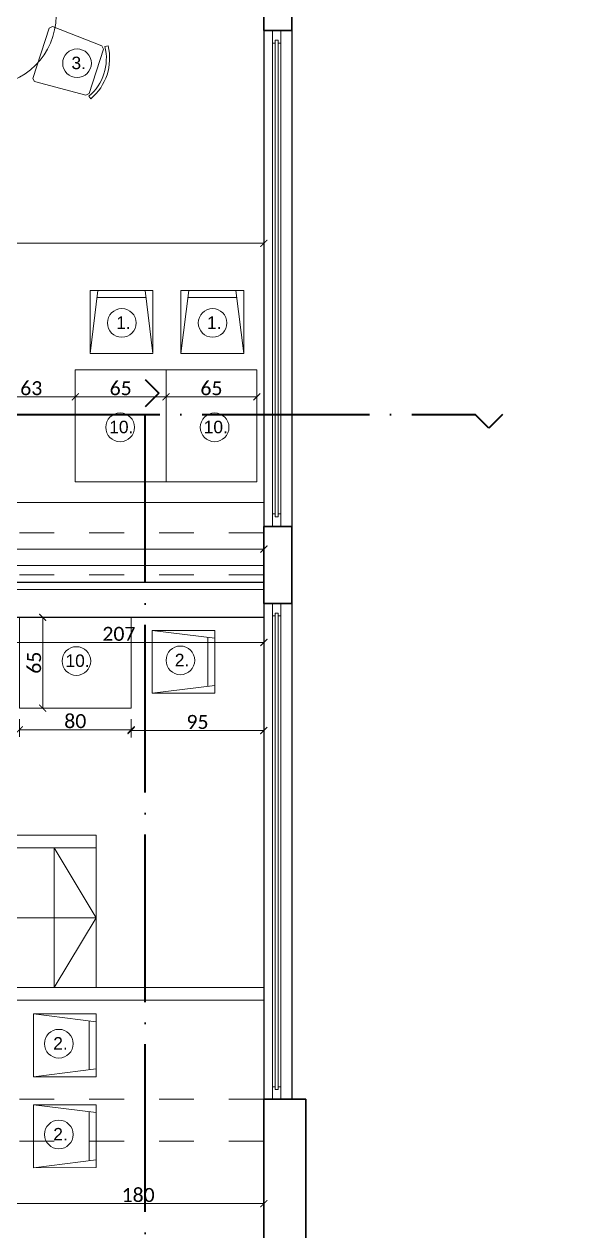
# Model space of a CAD drawing. Header units: centimetres. Extents: x -26724 to 60145, y -23645 to 6771.
# Drawn here: x -18157 to -17754, y 4711 to 5575 of the extents above; entities that cross this region are included whole.
import ezdxf

# ---------------------------------------------------------------- set-up
doc = ezdxf.new("R2010")
doc.units = ezdxf.units.CM
for name, pattern in [('ACAD_ISO04W100', [30, 24, -3, 0, -3]), ('AUSGEZOGEN', [0]), ('DALEKOVOD_VN', [5, 2.5, -2.5])]:
    doc.linetypes.add(name, pattern=pattern)
doc.layers.add('3.IZGLED 2', color=7, linetype='Continuous', lineweight=9, true_color=0x4a4a4a)
doc.layers.add('IZGLED 2', color=253, linetype='Continuous', lineweight=9, true_color=0x828282)
for name, color, linetype, lineweight in [('4.KOTE', 88, 'Continuous', 15), ('namestaj', 8, 'Continuous', 9), ('namjestaj', 150, 'Continuous', 5), ('otvori', 5, 'Continuous', 20), ('prozori', 140, 'Continuous', 13), ('zid', 7, 'Continuous', 40)]:
    doc.layers.add(name, color=color, linetype=linetype, lineweight=lineweight)
doc.layers.add('pozicije', color=7, linetype='Continuous')
doc.styles.add('0.15', font='arial.ttf', dxfattribs={"height": 0.15})
doc.styles.get("Standard").update_dxf_attribs({"font": 'calibri.ttf'})
doc.dimstyles.new('ja 1 50', dxfattribs={"dimtxt": 10, "dimasz": 5, "dimexe": 5, "dimexo": 5, "dimgap": 1, "dimtad": 1, "dimdec": 0, "dimtxsty": 'Standard', "dimblk": 'ARCHTICK', "dimcen": 2.5, "dimclrd": 256, "dimclrt": 7, "dimadec": 0, "dimazin": 0, "dimtfac": 1, "dimtdec": 0, "dimtix": 1, "dimtmove": 1, "dimatfit": 3, "dimldrblk": 'ARCHTICK', "dimfxl": 10, "dimfxlon": 1, "dimlwd": 0, "dimlwe": 9, "dimarcsym": 0})

# ---------------------------------------------------------------- blocks, each defined once
blk = doc.blocks.new('HHH')
at = {"layer": 'namjestaj', "linetype": 'AUSGEZOGEN', "lineweight": 18, "transparency": 33554687}
for p, q in [((2714.05, 1003.58, 13.5), (2714.05, 1068.58, 13.5)), ((2714.05, 1068.58, 13.5), (2794.05, 1068.58, 13.5)), ((2794.05, 1068.58, 13.5), (2794.05, 1003.58, 13.5)), ((2654.05, 1059.22, 13.5), (2654.03, 1014.22, 13.5)), ((2699.05, 1059.2, 13.5), (2654.05, 1059.22, 13.5)), ((2654.05, 1053.59, 13.5), (2699.05, 1059.2, 13.5)), ((2659.05, 1054.22, 13.5), (2659.03, 1019.22, 13.5)), ((2699.03, 1014.2, 13.5), (2699.05, 1059.2, 13.5)), ((2809.05, 1059.2, 13.5), (2854.05, 1059.22, 13.5)), ((2854.05, 1053.59, 13.5), (2809.05, 1059.2, 13.5)), ((2809.07, 1014.2, 13.5), (2809.05, 1059.2, 13.5)), ((2849.05, 1054.22, 13.5), (2849.07, 1019.22, 13.5)), ((2854.05, 1059.22, 13.5), (2854.07, 1014.22, 13.5)), ((2699.03, 1014.2, 13.5), (2654.03, 1019.84, 13.5)), ((2809.07, 1014.2, 13.5), (2854.07, 1019.84, 13.5)), ((2654.03, 1014.22, 13.5), (2699.03, 1014.2, 13.5)), ((2654.03, 1014.22, 13.5), (2654.03, 1014.22, 13.5)), ((2854.07, 1014.22, 13.5), (2809.07, 1014.2, 13.5)), ((2854.07, 1014.22, 13.5), (2854.07, 1014.22, 13.5)), ((2794.05, 1003.58, 13.5), (2714.05, 1003.58, 13.5)), ((2794.05, 1003.58, 13.5), (2794.05, 1003.58, 13.5))]:
    blk.add_line(p, q, dxfattribs=at)
blk = doc.blocks.new('_ArchTick')
at = {"color": 0, "linetype": 'ByBlock', "const_width": 0.15}
blk.add_lwpolyline([(-0.5, -0.5), (0.5, 0.5)], dxfattribs=at)
blk = doc.blocks.new('*D3009')
at = {"layer": '4.KOTE', "color": 0, "lineweight": 9, "transparency": 16777216}
for p, q in [((-18165.07, 4738.27), (-18165.07, 4725.81)), ((-17985.07, 4738.27), (-17985.07, 4725.81))]:
    blk.add_line(p, q, dxfattribs=at)
at = {"layer": '4.KOTE', "lineweight": 0, "transparency": 16777216}
blk.add_line((-18165.07, 4730.81), (-17985.07, 4730.81), dxfattribs=at)
at = {"layer": 'Defpoints', "color": 0, "lineweight": 50, "transparency": 16777216}
for p in [(-18165.07, 4745.92, 13.5), (-17985.07, 4745.92, 13.5), (-17985.07, 4730.81)]:
    blk.add_point(p, dxfattribs=at)
at = {"layer": '4.KOTE', "lineweight": 0, "transparency": 16777216, "xscale": 5, "yscale": 5, "zscale": 5, "rotation": 180}
blk.add_blockref('_ArchTick', (-18165.07, 4730.81), dxfattribs=at)
at = {"layer": '4.KOTE', "lineweight": 0, "transparency": 16777216, "xscale": 5, "yscale": 5, "zscale": 5}
blk.add_blockref('_ArchTick', (-17985.07, 4730.81), dxfattribs=at)
at = {"layer": '4.KOTE', "color": 7, "transparency": 16777216, "insert": (-18075.07, 4736.94), "char_height": 10, "attachment_point": 5}
blk.add_mtext('180', dxfattribs=at)
blk = doc.blocks.new('*D3019')
at = {"layer": '4.KOTE', "color": 0, "lineweight": 9, "transparency": 16777216}
for p, q in [((-18160.07, 5077.5), (-18160.07, 5064.97)), ((-18080.07, 5077.5), (-18080.07, 5064.97))]:
    blk.add_line(p, q, dxfattribs=at)
at = {"layer": '4.KOTE', "lineweight": 0, "transparency": 16777216}
blk.add_line((-18160.07, 5069.97), (-18080.07, 5069.97), dxfattribs=at)
at = {"layer": 'Defpoints', "color": 0, "lineweight": 50, "transparency": 16777216}
for p in [(-18160.07, 5085.46, 13.5), (-18080.07, 5085.46, 13.5), (-18080.07, 5069.97)]:
    blk.add_point(p, dxfattribs=at)
at = {"layer": '4.KOTE', "lineweight": 0, "transparency": 16777216, "xscale": 5, "yscale": 5, "zscale": 5, "rotation": 180}
blk.add_blockref('_ArchTick', (-18160.07, 5069.97), dxfattribs=at)
at = {"layer": '4.KOTE', "lineweight": 0, "transparency": 16777216, "xscale": 5, "yscale": 5, "zscale": 5}
blk.add_blockref('_ArchTick', (-18080.07, 5069.97), dxfattribs=at)
at = {"layer": '4.KOTE', "color": 7, "transparency": 16777216, "insert": (-18120.07, 5076.1), "char_height": 10, "attachment_point": 5}
blk.add_mtext('80', dxfattribs=at)
blk = doc.blocks.new('*D3020')
at = {"layer": '4.KOTE', "color": 0, "lineweight": 9, "transparency": 16777216}
for p, q in [((-18080.07, 5077.04), (-18080.07, 5064.41)), ((-17985.07, 5076.94), (-17985.07, 5064.41))]:
    blk.add_line(p, q, dxfattribs=at)
at = {"layer": '4.KOTE', "lineweight": 0, "transparency": 16777216}
blk.add_line((-18080.07, 5069.41), (-17985.07, 5069.41), dxfattribs=at)
at = {"layer": 'Defpoints', "color": 0, "lineweight": 50, "transparency": 16777216}
for p in [(-18080.07, 5085.46, 13.5), (-17985.07, 5084.9, 13.5), (-17985.07, 5069.41)]:
    blk.add_point(p, dxfattribs=at)
at = {"layer": '4.KOTE', "lineweight": 0, "transparency": 16777216, "xscale": 5, "yscale": 5, "zscale": 5, "rotation": 180}
blk.add_blockref('_ArchTick', (-18080.07, 5069.41), dxfattribs=at)
at = {"layer": '4.KOTE', "lineweight": 0, "transparency": 16777216, "xscale": 5, "yscale": 5, "zscale": 5}
blk.add_blockref('_ArchTick', (-17985.07, 5069.41), dxfattribs=at)
at = {"layer": '4.KOTE', "color": 7, "transparency": 16777216, "insert": (-18032.57, 5075.53), "char_height": 10, "attachment_point": 5}
blk.add_mtext('95', dxfattribs=at)
blk = doc.blocks.new('*D2839')
at = {"layer": '4.KOTE', "color": 0, "lineweight": 9, "transparency": 16777216}
for p, q in [((-18134.43, 5150.46), (-18148.4, 5150.46)), ((-18134.64, 5085.46), (-18148.4, 5085.46))]:
    blk.add_line(p, q, dxfattribs=at)
at = {"layer": '4.KOTE', "lineweight": 0, "transparency": 16777216}
blk.add_line((-18143.4, 5150.46), (-18143.4, 5085.46), dxfattribs=at)
at = {"layer": 'Defpoints', "color": 0, "lineweight": 50, "transparency": 16777216}
for p in [(-18113.92, 5150.46, 13.5), (-18143.4, 5085.46), (-18117.4, 5085.46, 13.5)]:
    blk.add_point(p, dxfattribs=at)
at = {"layer": '4.KOTE', "lineweight": 0, "transparency": 16777216, "xscale": 5, "yscale": 5, "zscale": 5}
for p, rotation in [((-18143.4, 5150.46), 90), ((-18143.4, 5085.46), 270)]:
    blk.add_blockref('_ArchTick', p, dxfattribs=dict(at, rotation=rotation))
at = {"layer": '4.KOTE', "color": 7, "transparency": 16777216, "insert": (-18149.52, 5117.96), "char_height": 10, "attachment_point": 5, "rotation": 90}
blk.add_mtext('65', dxfattribs=at)
blk = doc.blocks.new('*D3023')
at = {"layer": '4.KOTE', "color": 0, "lineweight": 9, "transparency": 16777216}
for p, q in [((-18705.07, 5208.43), (-18705.07, 5194.28)), ((-17985.07, 5208.43), (-17985.07, 5194.28))]:
    blk.add_line(p, q, dxfattribs=at)
at = {"layer": '4.KOTE', "lineweight": 0, "transparency": 16777216}
blk.add_line((-17985.07, 5199.28), (-18705.07, 5199.28), dxfattribs=at)
at = {"layer": 'Defpoints', "color": 0, "lineweight": 50, "transparency": 16777216}
for p in [(-18705.07, 5232.55, 13.5), (-17985.07, 5232.55, 13.5), (-18705.07, 5199.28)]:
    blk.add_point(p, dxfattribs=at)
at = {"layer": '4.KOTE', "lineweight": 0, "transparency": 16777216, "xscale": 5, "yscale": 5, "zscale": 5, "rotation": 180}
blk.add_blockref('_ArchTick', (-18705.07, 5199.28), dxfattribs=at)
at = {"layer": '4.KOTE', "lineweight": 0, "transparency": 16777216, "xscale": 5, "yscale": 5, "zscale": 5}
blk.add_blockref('_ArchTick', (-17985.07, 5199.28), dxfattribs=at)
at = {"layer": '4.KOTE', "color": 7, "transparency": 16777216, "insert": (-18345.07, 5205.41), "char_height": 10, "attachment_point": 5}
blk.add_mtext('720', dxfattribs=at)
blk = doc.blocks.new('*D3033')
at = {"layer": '4.KOTE', "color": 0, "lineweight": 9, "transparency": 16777216}
for p, q in [((-18183.07, 5316.37), (-18183.07, 5303.27)), ((-18120.07, 5316.37), (-18120.07, 5303.27))]:
    blk.add_line(p, q, dxfattribs=at)
at = {"layer": '4.KOTE', "lineweight": 0, "transparency": 16777216}
blk.add_line((-18183.07, 5308.27), (-18120.07, 5308.27), dxfattribs=at)
at = {"layer": 'Defpoints', "color": 0, "lineweight": 50, "transparency": 16777216}
for p in [(-18183.07, 5327.49, 13.5), (-18120.07, 5327.49, 13.5), (-18120.07, 5308.27)]:
    blk.add_point(p, dxfattribs=at)
at = {"layer": '4.KOTE', "lineweight": 0, "transparency": 16777216, "xscale": 5, "yscale": 5, "zscale": 5, "rotation": 180}
blk.add_blockref('_ArchTick', (-18183.07, 5308.27), dxfattribs=at)
at = {"layer": '4.KOTE', "lineweight": 0, "transparency": 16777216, "xscale": 5, "yscale": 5, "zscale": 5}
blk.add_blockref('_ArchTick', (-18120.07, 5308.27), dxfattribs=at)
at = {"layer": '4.KOTE', "color": 7, "transparency": 16777216, "insert": (-18151.57, 5314.4), "char_height": 10, "attachment_point": 5}
blk.add_mtext('63', dxfattribs=at)
blk = doc.blocks.new('*D3034')
at = {"layer": '4.KOTE', "color": 0, "lineweight": 9, "transparency": 16777216}
for p, q in [((-18120.07, 5316.37), (-18120.07, 5303.27)), ((-18055.07, 5316.37), (-18055.07, 5303.27))]:
    blk.add_line(p, q, dxfattribs=at)
at = {"layer": '4.KOTE', "lineweight": 0, "transparency": 16777216}
blk.add_line((-18120.07, 5308.27), (-18055.07, 5308.27), dxfattribs=at)
at = {"layer": 'Defpoints', "color": 0, "lineweight": 50, "transparency": 16777216}
for p in [(-18120.07, 5327.49, 13.5), (-18055.07, 5327.49, 13.5), (-18055.07, 5308.27)]:
    blk.add_point(p, dxfattribs=at)
at = {"layer": '4.KOTE', "lineweight": 0, "transparency": 16777216, "xscale": 5, "yscale": 5, "zscale": 5, "rotation": 180}
blk.add_blockref('_ArchTick', (-18120.07, 5308.27), dxfattribs=at)
at = {"layer": '4.KOTE', "lineweight": 0, "transparency": 16777216, "xscale": 5, "yscale": 5, "zscale": 5}
blk.add_blockref('_ArchTick', (-18055.07, 5308.27), dxfattribs=at)
at = {"layer": '4.KOTE', "color": 7, "transparency": 16777216, "insert": (-18087.57, 5314.39), "char_height": 10, "attachment_point": 5}
blk.add_mtext('65', dxfattribs=at)
blk = doc.blocks.new('*D3035')
at = {"layer": '4.KOTE', "color": 0, "lineweight": 9, "transparency": 16777216}
for p, q in [((-18055.07, 5316.37), (-18055.07, 5303.27)), ((-17990.07, 5316.37), (-17990.07, 5303.27))]:
    blk.add_line(p, q, dxfattribs=at)
at = {"layer": '4.KOTE', "lineweight": 0, "transparency": 16777216}
blk.add_line((-18055.07, 5308.27), (-17990.07, 5308.27), dxfattribs=at)
at = {"layer": 'Defpoints', "color": 0, "lineweight": 50, "transparency": 16777216}
for p in [(-18055.07, 5327.49, 13.5), (-17990.07, 5327.49, 13.5), (-17990.07, 5308.27)]:
    blk.add_point(p, dxfattribs=at)
at = {"layer": '4.KOTE', "lineweight": 0, "transparency": 16777216, "xscale": 5, "yscale": 5, "zscale": 5, "rotation": 180}
blk.add_blockref('_ArchTick', (-18055.07, 5308.27), dxfattribs=at)
at = {"layer": '4.KOTE', "lineweight": 0, "transparency": 16777216, "xscale": 5, "yscale": 5, "zscale": 5}
blk.add_blockref('_ArchTick', (-17990.07, 5308.27), dxfattribs=at)
at = {"layer": '4.KOTE', "color": 7, "transparency": 16777216, "insert": (-18022.57, 5314.39), "char_height": 10, "attachment_point": 5}
blk.add_mtext('65', dxfattribs=at)
blk = doc.blocks.new('*D3054')
at = {"layer": '4.KOTE', "color": 0, "lineweight": 9, "transparency": 16777216}
for p, q in [((-18705.07, 5408.21), (-18705.07, 5423.18)), ((-17985.07, 5408.21), (-17985.07, 5423.18))]:
    blk.add_line(p, q, dxfattribs=at)
at = {"layer": '4.KOTE', "lineweight": 0, "transparency": 16777216}
blk.add_line((-17985.07, 5418.18), (-18705.07, 5418.18), dxfattribs=at)
at = {"layer": 'Defpoints', "color": 0, "lineweight": 50, "transparency": 16777216}
for p in [(-18705.07, 5418.18), (-18705.07, 5175.46, 13.5), (-17985.07, 5175.46, 13.5)]:
    blk.add_point(p, dxfattribs=at)
at = {"layer": '4.KOTE', "lineweight": 0, "transparency": 16777216, "xscale": 5, "yscale": 5, "zscale": 5, "rotation": 180}
blk.add_blockref('_ArchTick', (-18705.07, 5418.18), dxfattribs=at)
at = {"layer": '4.KOTE', "lineweight": 0, "transparency": 16777216, "xscale": 5, "yscale": 5, "zscale": 5}
blk.add_blockref('_ArchTick', (-17985.07, 5418.18), dxfattribs=at)
at = {"layer": '4.KOTE', "color": 7, "transparency": 16777216, "insert": (-18345.07, 5424.31), "char_height": 10, "attachment_point": 5}
blk.add_mtext('720', dxfattribs=at)
blk = doc.blocks.new('*D3059')
at = {"layer": '4.KOTE', "color": 0, "lineweight": 9, "transparency": 16777216}
for p, q in [((-6.71, 5530.46), (-18.93, 5530.46)), ((-23.93, 5440.46), (-8.93, 5440.46))]:
    blk.add_line(p, q, dxfattribs=at)
at = {"layer": '4.KOTE', "lineweight": 0, "transparency": 16777216}
blk.add_line((-13.93, 5530.46), (-13.93, 5440.46), dxfattribs=at)
at = {"layer": 'Defpoints', "color": 0, "lineweight": 50, "transparency": 16777216}
for p in [(0, 5530.46, 13.5), (-18710.07, 5440.46, 13.5), (-13.93, 5440.46)]:
    blk.add_point(p, dxfattribs=at)
at = {"layer": '4.KOTE', "lineweight": 0, "transparency": 16777216, "xscale": 5, "yscale": 5, "zscale": 5}
for p, rotation in [((-13.93, 5530.46), 90), ((-13.93, 5440.46), 270)]:
    blk.add_blockref('_ArchTick', p, dxfattribs=dict(at, rotation=rotation))
at = {"layer": '4.KOTE', "color": 7, "transparency": 16777216, "insert": (-20.05, 5485.46), "char_height": 10, "attachment_point": 5, "rotation": 90}
blk.add_mtext('90', dxfattribs=at)
blk = doc.blocks.new('*D3095')
at = {"layer": '4.KOTE', "color": 0, "lineweight": 9, "transparency": 16777216}
for p, q in [((-18192.57, 5140.4), (-18192.57, 5127.47)), ((-17985.07, 5140.4), (-17985.07, 5127.47))]:
    blk.add_line(p, q, dxfattribs=at)
at = {"layer": '4.KOTE', "lineweight": 0, "transparency": 16777216}
blk.add_line((-18192.57, 5132.47), (-17985.07, 5132.47), dxfattribs=at)
at = {"layer": 'Defpoints', "color": 0, "lineweight": 50, "transparency": 16777216}
for p in [(-18192.57, 5150.46, 13.5), (-17985.07, 5150.46, 13.5), (-17985.07, 5132.47)]:
    blk.add_point(p, dxfattribs=at)
at = {"layer": '4.KOTE', "lineweight": 0, "transparency": 16777216, "xscale": 5, "yscale": 5, "zscale": 5, "rotation": 180}
blk.add_blockref('_ArchTick', (-18192.57, 5132.47), dxfattribs=at)
at = {"layer": '4.KOTE', "lineweight": 0, "transparency": 16777216, "xscale": 5, "yscale": 5, "zscale": 5}
blk.add_blockref('_ArchTick', (-17985.07, 5132.47), dxfattribs=at)
at = {"layer": '4.KOTE', "color": 7, "transparency": 16777216, "insert": (-18088.82, 5138.59), "char_height": 10, "attachment_point": 5}
blk.add_mtext('207', dxfattribs=at)

msp = doc.modelspace()

# ---------------------------------------------------------------- linework, layer by layer
at = {"elevation": 13.5}
msp.add_lwpolyline([(-17985.07, 5175.46), (-18710.07, 5175.46), (-18710.07, 5150.46), (-17985.07, 5150.46)], dxfattribs=at)
at = {"layer": '3.IZGLED 2', "color": 32, "linetype": 'DALEKOVOD_VN', "ltscale": 10, "true_color": 0xcd6928}
for p, q in [((-17985.07, 5210.96, 13.5), (-19185.07, 5210.96, 13.5)), ((-17985.07, 5180.96, 13.5), (-19185.07, 5180.96, 13.5)), ((-17985.07, 4805.46, 13.5), (-19185.07, 4805.46, 13.5)), ((-17985.07, 4775.46, 13.5), (-19185.07, 4775.46, 13.5))]:
    msp.add_line(p, q, dxfattribs=at)
at = {"layer": '3.IZGLED 2', "transparency": 33554687}
for p, q in [((-18135.07, 4985.46, 13.5), (-18135.07, 4885.46, 13.5)), ((-18105.07, 4985.46, 13.5), (-18105.07, 4885.46, 13.5))]:
    msp.add_line(p, q, dxfattribs=at)
at = {"layer": '3.IZGLED 2'}
for p, q in [((-18105.07, 4935.46, 13.5), (-18135.07, 4985.46, 13.5)), ((-18374.07, 4935.46, 13.5), (-18105.07, 4935.46, 13.5)), ((-18105.07, 4935.46, 13.5), (-18135.07, 4885.46, 13.5))]:
    msp.add_line(p, q, dxfattribs=at)
at = {"layer": 'IZGLED 2', "lineweight": 25, "ltscale": 12}
for p, q in [((-17985.07, 5570.46, 13.5), (-17985.07, 5215.46, 13.5)), ((-17965.07, 5570.46, 13.5), (-17965.07, 5215.46, 13.5)), ((-17985.07, 5160.46, 13.5), (-17985.07, 4805.46, 13.5)), ((-17965.07, 5160.46, 13.5), (-17965.07, 4805.46, 13.5))]:
    msp.add_line(p, q, dxfattribs=at)
at = {"layer": 'IZGLED 2', "color": 32, "lineweight": 35}
for p, q in [((-18070.01, 5320.67, 13.5), (-18060.24, 5310.9, 13.5)), ((-18060.24, 5310.9, 13.5), (-18070.01, 5301.13, 13.5)), ((-17823.86, 5285.93), (-17833.63, 5295.7)), ((-17814.09, 5295.7), (-17823.86, 5285.93))]:
    msp.add_line(p, q, dxfattribs=at)
at = {"layer": 'IZGLED 2', "color": 32, "linetype": 'ACAD_ISO04W100', "lineweight": 35, "ltscale": 5}
for p, q in [((-18779.81, 5295.7), (-17833.63, 5295.7)), ((-18070.01, 4124.46, 13.5), (-18070.01, 5301.13, 13.5))]:
    msp.add_line(p, q, dxfattribs=at)
at = {"layer": 'namestaj'}
for centre in [(-18118.81, 5547.06, 13.5), (-18086.76, 5361.17), (-18021.76, 5361.17), (-18087.95, 5286.45, -40.5), (-18020.29, 5286.45, -40.5), (-18119.26, 5119.18, -40.5), (-18044.8, 5119.66), (-18131.87, 4845.27), (-18131.84, 4780.27)]:
    msp.add_circle(centre, 10.27, dxfattribs=at)
at = {"layer": 'namjestaj', "transparency": 33554687}
for p, q in [((-18138.71, 5572.24, 27), (-18150.44, 5536.13, 27)), ((-18138.71, 5572.24, 27), (-18136.41, 5573.33, 27)), ((-18136.41, 5573.33, 27), (-18100.95, 5559.59, 27)), ((-18099.79, 5557.16, 27), (-18110.09, 5525.46, 27)), ((-18099.79, 5557.16, 27), (-18100.95, 5559.59, 27)), ((-18096.59, 5559.55, 27), (-18098.83, 5559, 27)), ((-18150.44, 5536.13, 27), (-18149.22, 5533.9, 27)), ((-18149.22, 5533.9, 27), (-18112.46, 5524.17, 27)), ((-18112.46, 5524.17, 27), (-18110.09, 5525.46, 27)), ((-18108.9, 5521.65, 27), (-18110.4, 5523.41, 27)), ((-18109.45, 5339.31, 13.5), (-18103.81, 5384.31, 13.5)), ((-18109.43, 5384.31, 13.5), (-18109.45, 5339.31, 13.5)), ((-18064.43, 5384.29, 13.5), (-18109.43, 5384.31, 13.5)), ((-18109.43, 5384.31, 13.5), (-18109.43, 5384.31, 13.5)), ((-18070.06, 5384.3, 13.5), (-18064.45, 5339.29, 13.5)), ((-18064.45, 5339.29, 13.5), (-18064.43, 5384.29, 13.5)), ((-18044.45, 5339.31, 13.5), (-18038.81, 5384.31, 13.5)), ((-18044.43, 5384.31, 13.5), (-18044.45, 5339.31, 13.5)), ((-17999.43, 5384.29, 13.5), (-18044.43, 5384.31, 13.5)), ((-18044.43, 5384.31, 13.5), (-18044.43, 5384.31, 13.5)), ((-18005.06, 5384.3, 13.5), (-17999.45, 5339.29, 13.5)), ((-17999.45, 5339.29, 13.5), (-17999.43, 5384.29, 13.5)), ((-18069.44, 5379.3, 13.5), (-18104.44, 5379.31, 13.5)), ((-18004.44, 5379.3, 13.5), (-18039.44, 5379.31, 13.5)), ((-18109.45, 5339.31, 13.5), (-18064.45, 5339.29, 13.5)), ((-18044.45, 5339.31, 13.5), (-17999.45, 5339.29, 13.5)), ((-18120.07, 5247.49, 13.5), (-18120.07, 5327.49, 13.5)), ((-18120.07, 5327.49, 13.5), (-18055.07, 5327.49, 13.5)), ((-18055.07, 5327.49, 13.5), (-18055.07, 5247.49, 13.5)), ((-18055.07, 5247.49, 13.5), (-18055.07, 5327.49, 13.5)), ((-18055.07, 5327.49, 13.5), (-17990.07, 5327.49, 13.5)), ((-17990.07, 5327.49, 13.5), (-17990.07, 5247.49, 13.5)), ((-18055.07, 5247.49, 13.5), (-18120.07, 5247.49, 13.5)), ((-18120.07, 5247.49, 13.5), (-18120.07, 5247.49, 13.5)), ((-17990.07, 5247.49, 13.5), (-18055.07, 5247.49, 13.5)), ((-18055.07, 5247.49, 13.5), (-18055.07, 5247.49, 13.5)), ((-17985.07, 5232.55, 13.5), (-18705.07, 5232.55, 13.5)), ((-17985.07, 5232.55, 13.5), (-17985.07, 5175.46, 13.5)), ((-18705.07, 5187.53, 13.5), (-17985.07, 5187.53, 13.5)), ((-18700.07, 5175.46, 13.5), (-17990.07, 5175.46, 13.5)), ((-18105.07, 4985.46, 13.5), (-18374.07, 4985.46, 13.5))]:
    msp.add_line(p, q, dxfattribs=at)
at = {"layer": 'namjestaj', "linetype": 'AUSGEZOGEN', "lineweight": 18, "transparency": 33554687}
for p, q in [((-18150.07, 4866.54, 13.5), (-18105.07, 4866.56, 13.5)), ((-18105.07, 4860.94, 13.5), (-18150.07, 4866.54, 13.5)), ((-18150.05, 4821.54, 13.5), (-18150.07, 4866.54, 13.5)), ((-18105.07, 4866.56, 13.5), (-18105.05, 4821.56, 13.5)), ((-18110.07, 4861.56, 13.5), (-18110.05, 4826.56, 13.5)), ((-18150.05, 4821.54, 13.5), (-18105.06, 4827.19, 13.5)), ((-18105.05, 4821.56, 13.5), (-18150.05, 4821.54, 13.5)), ((-18105.05, 4821.56, 13.5), (-18105.05, 4821.56, 13.5)), ((-18150.07, 4801.54, 13.5), (-18105.07, 4801.56, 13.5)), ((-18105.07, 4795.94, 13.5), (-18150.07, 4801.54, 13.5)), ((-18150.05, 4756.54, 13.5), (-18150.07, 4801.54, 13.5)), ((-18110.07, 4796.56, 13.5), (-18110.05, 4761.56, 13.5)), ((-18105.07, 4801.56, 13.5), (-18105.05, 4756.56, 13.5)), ((-18150.05, 4756.54, 13.5), (-18105.06, 4762.19, 13.5)), ((-18105.05, 4756.56, 13.5), (-18150.05, 4756.54, 13.5)), ((-18105.05, 4756.56, 13.5), (-18105.05, 4756.56, 13.5))]:
    msp.add_line(p, q, dxfattribs=at)
at = {"layer": 'namjestaj', "elevation": 13.5}
for points in [[(-18374.07, 4985.46), (-18105.07, 4985.46), (-18105.07, 4994.46), (-18544.07, 4994.46), (-18544.07, 4876.46), (-17985.07, 4876.46)], [(-17985.07, 4885.46), (-18374.07, 4885.46)]]:
    msp.add_lwpolyline(points, dxfattribs=at)
at = {"layer": 'namjestaj', "transparency": 33554687}
msp.add_circle((-18183.82, 5580.96, 13.5), 50, dxfattribs=at)
for radius in [35.5, 37.82]:
    msp.add_arc((-18133.31, 5550.53, 27), radius, 310.19737, 13.80263, dxfattribs=at)
at = {"layer": 'otvori'}
for p, q in [((-17985.07, 5175.46, 13.5), (-18705.07, 5175.46, 13.5)), ((-17985.07, 5170.46, 13.5), (-18192.57, 5170.46, 13.5))]:
    msp.add_line(p, q, dxfattribs=at)
at = {"layer": 'prozori'}
for p, q in [((-17978.86, 5570.46, 13.5), (-17978.86, 5215.46, 13.5)), ((-17976.86, 5563.46, 13.5), (-17976.86, 5222.46, 13.5)), ((-17974.86, 5563.46, 13.5), (-17976.86, 5563.46, 13.5)), ((-17974.86, 5563.46, 13.5), (-17974.86, 5222.46, 13.5)), ((-17972.86, 5570.46, 13.5), (-17972.86, 5215.46, 13.5)), ((-17976.86, 5561.46, 13.5), (-17978.86, 5561.46, 13.5)), ((-17972.86, 5561.46, 13.5), (-17974.86, 5561.46, 13.5)), ((-17976.86, 5224.46, 13.5), (-17978.86, 5224.46, 13.5)), ((-17974.86, 5222.46, 13.5), (-17976.86, 5222.46, 13.5)), ((-17972.86, 5224.46, 13.5), (-17974.86, 5224.46, 13.5)), ((-17978.86, 5160.46, 13.5), (-17978.86, 4805.46, 13.5)), ((-17972.86, 5160.46, 13.5), (-17972.86, 4805.46, 13.5)), ((-17976.86, 5151.46, 13.5), (-17978.86, 5151.46, 13.5)), ((-17976.86, 5153.46, 13.5), (-17976.86, 4812.46, 13.5)), ((-17974.86, 5153.46, 13.5), (-17976.86, 5153.46, 13.5)), ((-17974.86, 5153.46, 13.5), (-17974.86, 4812.46, 13.5)), ((-17972.86, 5151.46, 13.5), (-17974.86, 5151.46, 13.5)), ((-17976.86, 4814.46, 13.5), (-17978.86, 4814.46, 13.5)), ((-17974.86, 4812.46, 13.5), (-17976.86, 4812.46, 13.5)), ((-17972.86, 4814.46, 13.5), (-17974.86, 4814.46, 13.5))]:
    msp.add_line(p, q, dxfattribs=at)
at = {"layer": 'zid', "lineweight": 30}
for p, q in [((-17985.07, 5570.46, 13.5), (-17985.07, 5625.46, 13.5)), ((-17985.07, 5625.46, 13.5), (-17985.07, 5570.46, 13.5)), ((-17965.07, 5625.46, 13.5), (-17965.07, 5570.46, 13.5)), ((-17965.07, 5570.46, 13.5), (-17985.07, 5570.46, 13.5)), ((-17985.07, 5215.46, 13.5), (-17985.07, 5160.46, 13.5)), ((-17965.07, 5215.46, 13.5), (-17985.07, 5215.46, 13.5)), ((-17985.07, 5215.46, 13.5), (-17985.07, 5160.46, 13.5)), ((-17965.07, 5160.46, 13.5), (-17965.07, 5215.46, 13.5)), ((-17985.07, 5160.46, 13.5), (-17965.07, 5160.46, 13.5)), ((-17985.07, 4805.46, 13.5), (-17985.07, 4315.46, 13.5)), ((-17985.07, 4805.46, 13.5), (-17955.07, 4805.46, 13.5)), ((-17985.07, 4805.46, 13.5), (-17965.07, 4805.46, 13.5)), ((-17955.07, 4805.46, 13.5), (-17955.07, 4290.96, 13.5))]:
    msp.add_line(p, q, dxfattribs=at)

# ---------------------------------------------------------------- block references
msp.add_blockref('HHH', (-20874.12, 4081.88))

# ---------------------------------------------------------------- texts
at = {"layer": 'pozicije', "style": '0.15'}
for s, p in [('3.', (-18122.81, 5542.83, 13.5)), ('1.', (-18090.76, 5356.93)), ('1.', (-18025.76, 5356.93)), ('10.', (-18095.79, 5282.22, -40.5)), ('10.', (-18028.14, 5282.22, -40.5)), ('10.', (-18127.1, 5114.95, -40.5)), ('2.', (-18048.8, 5115.43)), ('2.', (-18135.86, 4841.03)), ('2.', (-18135.83, 4776.03))]:
    msp.add_text(s, height=8.93, dxfattribs=at).set_placement(p)

# ---------------------------------------------------------------- dimensions: what is measured, and where the dimension line sits
at = {"layer": '4.KOTE'}
for base, p1, p2, picture, middle in [((-13.93, 5440.46), (0, 5530.46, 13.5), (-18710.07, 5440.46, 13.5), '*D3059', (-20.05, 5485.46)), ((-18143.4, 5085.46), (-18113.92, 5150.46, 13.5), (-18117.4, 5085.46, 13.5), '*D2839', (-18149.52, 5117.96))]:
    dim = msp.add_linear_dim(base=base, p1=p1, p2=p2, angle=90, dimstyle='ja 1 50', dxfattribs=at)
    dim.commit()
    dim.dimension.update_dxf_attribs({"geometry": picture, "text_midpoint": middle})
for base, p1, p2, picture, middle in [((-18705.07, 5418.18), (-17985.07, 5175.46, 13.5), (-18705.07, 5175.46, 13.5), '*D3054', (-18345.07, 5424.31)), ((-18120.07, 5308.27), (-18183.07, 5327.49, 13.5), (-18120.07, 5327.49, 13.5), '*D3033', (-18151.57, 5314.4)), ((-18055.07, 5308.27), (-18120.07, 5327.49, 13.5), (-18055.07, 5327.49, 13.5), '*D3034', (-18087.57, 5314.39)), ((-17990.07, 5308.27), (-18055.07, 5327.49, 13.5), (-17990.07, 5327.49, 13.5), '*D3035', (-18022.57, 5314.39)), ((-18705.07, 5199.28), (-17985.07, 5232.55, 13.5), (-18705.07, 5232.55, 13.5), '*D3023', (-18345.07, 5205.41)), ((-17985.07315748, 5132.46533431), (-18192.57315748, 5150.4637138, 13.5), (-17985.07315748, 5150.4637138, 13.5), '*D3095', (-18088.82315748, 5138.58841123)), ((-18080.07, 5069.97), (-18160.07, 5085.46, 13.5), (-18080.07, 5085.46, 13.5), '*D3019', (-18120.07, 5076.1)), ((-17985.07, 5069.41), (-18080.07, 5085.46, 13.5), (-17985.07, 5084.9, 13.5), '*D3020', (-18032.57, 5075.53)), ((-17985.07, 4730.81), (-18165.07, 4745.92, 13.5), (-17985.07, 4745.92, 13.5), '*D3009', (-18075.07, 4736.94))]:
    dim = msp.add_linear_dim(base=base, p1=p1, p2=p2, dimstyle='ja 1 50', dxfattribs=at)
    dim.commit()
    dim.dimension.update_dxf_attribs({"geometry": picture, "text_midpoint": middle})

doc.saveas('drawing.dxf')
